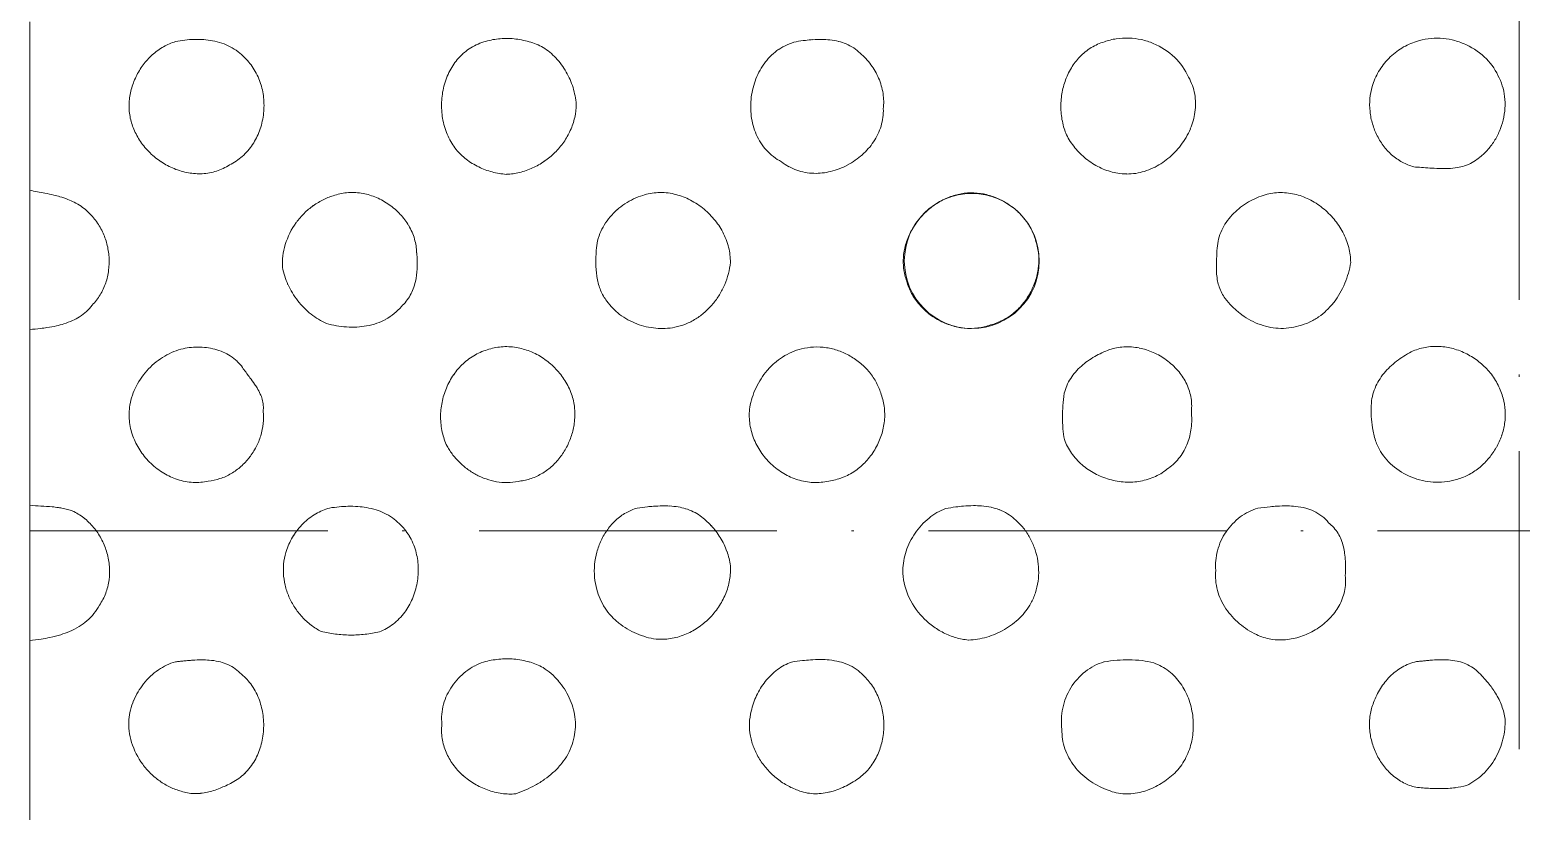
# Model space of a CAD drawing. Header units: millimetres. Extents: x 1200 to 1320, y 145 to 325.
# Drawn here: x 1200 to 1260.1, y 178.7 to 210.2 of the extents above; entities that cross this region are included whole.
import ezdxf

# ---------------------------------------------------------------- set-up
doc = ezdxf.new("R2010")
doc.units = ezdxf.units.MM
doc.linetypes.add('ACAD_ISO10W100', pattern=[18, 12, -3, 0, -3])
doc.layers.get('0').update_dxf_attribs({"lineweight": 0, "true_color": 0xffffff})
doc.layers.add('1', color=2, linetype='ACAD_ISO10W100', lineweight=13, true_color=0xffff00)

msp = doc.modelspace()

# ---------------------------------------------------------------- linework, layer by layer
for p, q in [((1200, 203.729), (1200, 210.52)), ((1200, 198.114), (1200, 203.729)), ((1200, 191.028), (1200, 198.114)), ((1200, 185.575), (1200, 191.028)), ((1200, 178.699), (1200, 185.575)), ((1200, 173.107), (1200, 178.699))]:
    msp.add_line(p, q)
msp.add_circle((1237.95, 200.879), 2.719)
for centre, radius, start, end in [((1206.517, 207.537), 2.276, 106.43239, 119.73643), ((1206.783, 205.315), 4.499, 96.79129, 101.66965), ((1206.736, 205.704), 4.107, 91.68539, 96.79129), ((1206.727, 206.008), 3.803, 85.78733, 91.68539), ((1206.774, 206.64), 3.169, 79.32587, 85.78733), ((1206.832, 206.947), 2.856, 71.46142, 79.32587), ((1218.968, 207.521), 2.291, 107.24912, 115.44061), ((1219.168, 206.947), 2.899, 95.76698, 107.65895), ((1219.197, 206.657), 3.191, 84.4331, 95.76698), ((1219.188, 206.571), 3.277, 73.59686, 84.4331), ((1219.209, 206.641), 3.204, 62.63716, 73.59686), ((1231.408, 207.572), 2.212, 104.00631, 113.94187), ((1232.293, 201.054), 8.78, 96.84414, 99.31302), ((1231.913, 204.223), 5.589, 93.74951, 96.84414), ((1231.853, 205.14), 4.669, 89.20859, 93.74951), ((1231.872, 206.53), 3.279, 83.78944, 89.20859), ((1231.927, 207.036), 2.77, 76.2387, 83.78944), ((1232.095, 207.723), 2.062, 67.48599, 76.2387), ((1243.913, 207.593), 2.208, 106.35285, 121.38692), ((1244.156, 207.342), 2.523, 98.77598, 110.06153), ((1244.18, 207.189), 2.677, 87.82101, 98.77598), ((1244.176, 207.096), 2.771, 77.4801, 87.82101), ((1244.156, 207.003), 2.866, 67.31223, 77.4801), ((1256.599, 207.296), 2.538, 106.7556, 121.38104), ((1256.666, 207.334), 2.522, 97.64601, 108.46145), ((1256.689, 207.161), 2.696, 87.18677, 97.64601), ((1256.685, 207.071), 2.786, 77.29913, 87.18677), ((1256.668, 206.998), 2.861, 67.54267, 77.29913), ((1206.802, 207.117), 2.787, 132.16923, 143.26258), ((1206.68, 207.252), 2.605, 119.73643, 132.16923), ((1206.988, 207.413), 2.365, 62.81737, 71.46142), ((1207.067, 207.566), 2.193, 52.88734, 62.81737), ((1207.146, 207.67), 2.062, 42.64515, 52.88734), ((1219.025, 207.487), 2.352, 132.01086, 140.02588), ((1218.943, 207.578), 2.23, 123.77776, 132.01086), ((1218.933, 207.593), 2.212, 115.44061, 123.77776), ((1219.24, 207.235), 2.674, 43.11327, 57.36642), ((1231.581, 207.389), 2.463, 133.47735, 142.57676), ((1231.43, 207.548), 2.244, 123.94434, 133.47735), ((1231.396, 207.599), 2.182, 113.94187, 123.94434), ((1232.178, 207.922), 1.847, 56.71922, 67.48599), ((1232.259, 208.047), 1.698, 45.48933, 56.71922), ((1231.523, 207.045), 2.934, 36.3941, 48.94901), ((1244.103, 207.376), 2.499, 136.10342, 149.02987), ((1243.962, 207.511), 2.304, 121.38692, 136.10342), ((1244.172, 207.041), 2.824, 46.28394, 67.31223), ((1256.715, 207.105), 2.761, 121.38104, 135.40077), ((1256.692, 207.054), 2.8, 47.12432, 67.54267), ((1256.919, 207.299), 2.466, 25.34897, 47.12432), ((1206.928, 207.023), 2.944, 143.26258, 154.05547), ((1206.997, 207.351), 2.391, 31.13735, 45.86083), ((1206.774, 207.216), 2.652, 17.16055, 31.13735), ((1219.146, 207.386), 2.51, 140.02588, 154.24248), ((1218.991, 207.002), 3.015, 29.69616, 43.11327), ((1218.866, 206.93), 3.159, 17.24404, 29.69616), ((1231.936, 207.166), 2.883, 150.76388, 158.55163), ((1231.697, 207.3), 2.609, 142.57676, 150.76388), ((1231.677, 207.159), 2.742, 23.40641, 36.3941), ((1244.452, 207.166), 2.906, 149.02987, 161.01296), ((1244.383, 207.262), 2.519, 24.00192, 46.28394), ((1256.523, 207.219), 2.537, 149.42741, 164.06163), ((1256.715, 207.106), 2.761, 135.40077, 149.42741), ((1206.887, 207.043), 2.898, 154.05547, 165.14601), ((1206.599, 207.162), 2.836, 4.59747, 17.16055), ((1219.556, 207.188), 2.965, 154.24248, 167.31604), ((1232.043, 207.124), 2.998, 158.55163, 165.79076), ((1231.857, 207.237), 2.547, 8.81108, 23.40641), ((1244.607, 207.113), 3.07, 161.01296, 171.92022), ((1244.752, 207.206), 2.213, 19.71136, 29.22126), ((1244.794, 207.221), 2.169, 10.10512, 19.71136), ((1256.339, 207.221), 2.36, 162.87856, 174.9222), ((1257.083, 207.24), 2.346, 6.59402, 28.3693), ((1206.616, 207.115), 2.618, 165.14601, 176.8171), ((1206.436, 207.149), 2.999, 352.38233, 4.59747), ((1219.726, 207.15), 3.139, 167.31604, 179.19078), ((1218.885, 206.936), 3.139, 4.75239, 17.24404), ((1232.148, 207.097), 3.107, 172.89522, 180.02448), ((1232.154, 207.096), 3.113, 165.79076, 172.89522), ((1232.111, 207.276), 2.289, 353.41135, 8.81108), ((1244.642, 207.108), 3.105, 171.92022, 182.76553), ((1244.744, 207.212), 2.22, 0.87566, 10.10512), ((1256.669, 207.192), 2.692, 174.9222, 186.19685), ((1256.711, 207.197), 2.721, 346.3921, 6.59402), ((1206.416, 207.126), 2.418, 176.8171, 190.14276), ((1206.166, 207.081), 2.164, 190.14276, 204.23039), ((1206.486, 207.142), 2.948, 339.81233, 352.38233), ((1219.711, 207.15), 3.125, 179.19078, 191.09328), ((1219.483, 207.219), 2.531, 347.3427, 359.49387), ((1232.014, 207.097), 2.972, 180.02448, 187.31372), ((1231.893, 207.081), 2.85, 187.31372, 195.19749), ((1232.228, 206.949), 2.158, 352.38021, 1.71296), ((1244.51, 207.102), 2.973, 182.76553, 194.44066), ((1244.327, 207.239), 2.639, 336.82443, 352.03547), ((1244.544, 207.209), 2.42, 352.03547, 0.87566), ((1256.799, 207.206), 2.823, 186.19685, 196.583), ((1206.614, 207.159), 2.607, 201.7513, 214.15479), ((1206.76, 207.042), 2.656, 326.56697, 339.81233), ((1219.533, 207.115), 2.943, 191.09328, 204.22396), ((1219.155, 207.324), 2.876, 324.95017, 335.63639), ((1219.292, 207.262), 2.726, 335.63639, 347.3427), ((1231.624, 207.008), 2.572, 195.19749, 203.49676), ((1232.098, 206.98), 2.292, 334.52329, 343.15549), ((1232.178, 206.956), 2.209, 343.15549, 352.38021), ((1244.145, 207.008), 2.597, 194.44066, 206.93762), ((1243.888, 207.427), 3.117, 322.83495, 336.82443), ((1256.826, 207.214), 2.851, 196.583, 206.91787), ((1256.634, 207.211), 2.798, 327.5521, 336.99733), ((1256.607, 207.222), 2.828, 336.99733, 346.3921), ((1206.905, 207.356), 2.958, 214.15479, 225.79523), ((1206.921, 206.935), 2.463, 311.67337, 326.56697), ((1219.156, 206.945), 2.529, 204.22396, 218.39432), ((1218.971, 207.452), 3.1, 314.65832, 324.95017), ((1231.493, 206.951), 2.429, 203.49676, 212.71525), ((1231.323, 206.842), 2.227, 212.71525, 222.34447), ((1231.727, 207.189), 2.719, 311.78449, 326.28411), ((1231.897, 207.076), 2.516, 326.28411, 334.52329), ((1244.472, 207.387), 3.065, 210.49285, 222.33096), ((1243.828, 207.473), 3.191, 309.38486, 322.83495), ((1256.73, 207.165), 2.744, 206.91787, 217.97341), ((1256.7, 207.169), 2.72, 317.63011, 327.5521), ((1206.985, 207.439), 3.074, 225.79523, 236.70978), ((1207.024, 206.82), 2.309, 296.28895, 311.67337), ((1219.133, 206.992), 2.541, 219.53376, 232.23053), ((1219.335, 207.252), 2.87, 232.23053, 244.17344), ((1218.98, 207.425), 3.074, 294.52714, 304.65517), ((1218.936, 207.488), 3.151, 304.65517, 314.65832), ((1231.286, 206.808), 2.177, 222.34447, 232.34852), ((1231.322, 206.854), 2.235, 232.34852, 242.22153), ((1231.524, 207.417), 3.025, 298.04007, 311.78449), ((1244.453, 207.37), 3.04, 222.33096, 234.21708), ((1244.366, 207.25), 2.892, 234.21708, 247.11106), ((1244.023, 207.235), 2.884, 295.2327, 309.38486), ((1256.471, 206.963), 2.415, 217.97341, 229.76032), ((1256.351, 206.821), 2.229, 229.76032, 243.22625), ((1257.358, 206.217), 1.564, 298.74978, 310.56961), ((1256.844, 207.038), 2.526, 307.3329, 317.63011), ((1206.954, 207.391), 3.016, 236.70978, 247.72855), ((1206.89, 207.235), 2.848, 247.72855, 259.89428), ((1206.82, 206.844), 2.45, 259.89428, 273.01418), ((1206.83, 206.662), 2.269, 273.01418, 287.83821), ((1206.849, 206.604), 2.207, 287.83821, 302.86895), ((1219.407, 207.4), 3.035, 244.17344, 255.05743), ((1219.43, 207.489), 3.127, 255.05743, 265.78002), ((1219.088, 207.076), 2.707, 272.38402, 283.69957), ((1219.029, 207.318), 2.956, 283.69957, 294.52714), ((1231.621, 206.571), 2.161, 231.64633, 241.06451), ((1231.599, 206.532), 2.115, 241.06451, 250.58324), ((1231.614, 206.575), 2.161, 250.58324, 259.76149), ((1231.646, 206.754), 2.343, 259.76149, 268.57508), ((1231.651, 206.955), 2.544, 268.57508, 283.88111), ((1231.549, 207.369), 2.971, 283.88111, 298.04007), ((1244.241, 206.952), 2.569, 247.11106, 260.79537), ((1244.206, 206.608), 2.223, 260.25017, 269.5719), ((1244.207, 206.694), 2.31, 269.5719, 278.71706), ((1244.192, 206.794), 2.411, 278.71706, 287.18115), ((1244.117, 207.036), 2.664, 287.18115, 295.2327), ((1256.271, 206.661), 2.05, 243.22625, 257.27043), ((1255.431, 195.14), 9.53, 85.67171, 87.66645), ((1258.25, 232.385), 27.821, 265.67171, 266.35494), ((1257.072, 213.897), 9.296, 266.35494, 268.81963), ((1256.964, 208.642), 4.04, 268.81963, 272.55867), ((1257.003, 207.762), 3.159, 272.55867, 279.24058), ((1257.184, 206.648), 2.03, 279.24058, 287.57782), ((1257.269, 206.38), 1.75, 287.57782, 298.74978), ((1202.882, 217.462), 14.032, 258.1455, 259.40953), ((1194.994, 175.27), 28.891, 78.79563, 79.40953), ((1198.509, 193.018), 10.798, 76.83772, 78.79563), ((1199.838, 198.701), 4.962, 73.94937, 76.83772), ((1200.109, 199.641), 3.984, 69.0654, 73.94937), ((1200.567, 200.839), 2.701, 63.13373, 69.0654), ((1200.721, 201.143), 2.36, 55.31526, 63.13373), ((1200.92, 201.431), 2.01, 46.84295, 55.31526), ((1213.16, 200.676), 2.991, 125.60441, 134.79638), ((1213.104, 200.754), 2.894, 115.87044, 125.60441), ((1213.015, 200.939), 2.689, 105.76968, 115.87044), ((1212.966, 201.536), 2.104, 93.63236, 108.91541), ((1212.983, 201.271), 2.37, 79.23836, 93.63236), ((1212.943, 201.06), 2.585, 66.7281, 79.23836), ((1212.839, 200.819), 2.847, 54.81103, 66.7281), ((1212.834, 200.812), 2.856, 42.95537, 54.81103), ((1225.574, 200.767), 2.897, 123.50792, 131.46697), ((1225.569, 200.774), 2.888, 115.49608, 123.50792), ((1225.491, 200.937), 2.707, 107.21972, 115.49608), ((1225.401, 201.37), 2.267, 92.42519, 108.28112), ((1225.409, 201.172), 2.466, 77.22477, 92.42519), ((1225.358, 200.944), 2.699, 64.06108, 77.22477), ((1225.196, 200.611), 3.069, 51.71937, 64.06108), ((1238.131, 200.712), 2.952, 117.04914, 127.986), ((1237.98, 201.007), 2.62, 105.43774, 117.04914), ((1237.919, 201.388), 2.237, 93.79904, 106.52807), ((1237.936, 201.127), 2.498, 81.75725, 93.79904), ((1237.912, 200.961), 2.666, 70.98277, 81.75725), ((1237.845, 200.766), 2.873, 60.60438, 70.98277), ((1237.836, 200.751), 2.889, 50.33508, 60.60438), ((1250.608, 200.666), 2.998, 122.07166, 129.3722), ((1250.636, 200.621), 3.052, 114.98947, 122.07166), ((1250.59, 200.72), 2.942, 107.77592, 114.98947), ((1250.398, 201.378), 2.257, 92.32548, 108.23677), ((1250.405, 201.214), 2.421, 76.96563, 92.32548), ((1250.353, 200.989), 2.652, 63.6748, 76.96563), ((1250.173, 200.626), 3.057, 51.29827, 63.6748), ((1200.655, 201.022), 2.491, 36.88622, 48.82176), ((1200.498, 200.905), 2.687, 25.39559, 36.88622), ((1213.216, 200.62), 3.069, 134.79638, 143.86993), ((1213.009, 200.975), 2.616, 30.56708, 42.95537), ((1225.376, 200.961), 2.619, 139.62638, 148.5867), ((1225.481, 200.872), 2.757, 131.46697, 139.62638), ((1225.146, 200.548), 3.15, 39.91223, 51.71937), ((1225.27, 200.652), 2.988, 27.78779, 39.91223), ((1238.179, 200.642), 3.036, 138.24537, 148.55048), ((1238.199, 200.624), 3.063, 127.986, 138.24537), ((1237.937, 200.873), 2.732, 39.77282, 50.33508), ((1238.057, 200.972), 2.576, 28.09746, 39.77282), ((1250.313, 200.987), 2.561, 137.00334, 145.67153), ((1250.447, 200.862), 2.745, 129.3722, 137.00334), ((1250.101, 200.536), 3.172, 39.68192, 51.29827), ((1250.182, 200.603), 3.068, 27.86853, 39.68192), ((1200.408, 200.862), 2.787, 14.57344, 25.39559), ((1213.166, 200.656), 3.008, 143.86993, 162.90083), ((1213.191, 201.082), 2.406, 16.37849, 30.56708), ((1224.992, 201.168), 2.181, 158.1036, 168.73795), ((1225.123, 201.116), 2.322, 148.5867, 158.1036), ((1225.46, 200.752), 2.773, 14.09969, 27.78779), ((1238.063, 200.713), 2.899, 148.55048, 159.72051), ((1238.298, 201.101), 2.302, 15.74482, 28.09746), ((1249.893, 201.245), 2.067, 154.99492, 165.53877), ((1250.027, 201.183), 2.214, 145.67153, 154.99492), ((1250.359, 200.697), 2.867, 14.66724, 27.86853), ((1200.354, 200.848), 2.843, 3.85897, 14.57344), ((1212.799, 200.769), 2.624, 162.90083, 183.29028), ((1213.458, 201.161), 2.127, 1.28322, 16.37849), ((1224.844, 201.198), 2.03, 168.73795, 179.76217), ((1225.808, 200.84), 2.415, 359.42547, 14.09969), ((1237.727, 200.837), 2.542, 159.72051, 171.65331), ((1238.305, 200.946), 2.343, 6.56242, 19.44762), ((1353.591, 195.108), 105.944, 176.59588, 176.83207), ((1249.759, 201.279), 1.928, 165.53877, 176.45725), ((1250.733, 200.794), 2.481, 0.47027, 14.66724), ((1200.407, 200.851), 2.79, 352.77954, 3.85897), ((1211.31, 200.752), 4.299, 357.45436, 6.08764), ((1227.767, 200.849), 4.962, 179.13773, 181.75311), ((1230.559, 200.807), 7.756, 177.04574, 179.13773), ((1226.994, 200.825), 4.19, 181.75311, 185.51183), ((1225.357, 201.084), 2.878, 345.63918, 354.63686), ((1237.546, 200.864), 2.358, 171.65331, 185.15764), ((1238.061, 200.918), 2.588, 354.30518, 6.56242), ((1253.554, 200.673), 5.753, 177.99553, 180.97973), ((1252.169, 200.721), 4.367, 176.83207, 177.99553), ((1249.752, 201.337), 3.501, 344.33182, 351.4217), ((1200.613, 200.825), 2.582, 341.26207, 352.77954), ((1213.148, 201.179), 3.021, 190.69541, 204.57374), ((1212.819, 200.685), 2.788, 346.72867, 357.45436), ((1225.868, 200.716), 3.059, 185.51183, 189.91134), ((1225.476, 200.648), 2.66, 189.91134, 195.73154), ((1225.163, 201.134), 3.078, 336.93955, 345.63918), ((1237.405, 200.851), 2.217, 185.15764, 199.08854), ((1237.559, 200.68), 2.316, 193.83245, 206.85447), ((1237.762, 200.978), 2.894, 332.3243, 343.1633), ((1237.91, 200.933), 2.74, 343.1633, 354.30518), ((1251.07, 200.63), 3.268, 180.97973, 184.9395), ((1250.463, 200.578), 2.659, 184.9395, 191.10359), ((1249.669, 201.36), 3.587, 337.32763, 344.33182), ((1200.842, 200.719), 2.328, 315.87836, 328.73664), ((1200.735, 200.784), 2.453, 328.73664, 341.26207), ((1213.356, 201.274), 3.249, 204.57374, 217.95268), ((1213.724, 200.382), 1.829, 321.92422, 331.18189), ((1213.611, 200.444), 1.958, 331.18189, 339.32822), ((1213.224, 200.59), 2.372, 339.32822, 346.72867), ((1224.928, 200.493), 2.091, 195.73154, 202.298), ((1224.756, 200.423), 1.905, 202.298, 210.16968), ((1225.139, 201.139), 3.102, 320.04337, 328.5123), ((1225.113, 201.155), 3.133, 328.5123, 336.93955), ((1237.763, 200.783), 2.545, 206.85447, 219.27584), ((1237.777, 200.97), 2.877, 321.37621, 332.3243), ((1249.683, 200.425), 1.864, 191.10359, 198.46783), ((1249.471, 200.354), 1.641, 198.46783, 207.93291), ((1249.301, 200.264), 1.448, 207.93291, 218.00894), ((1249.998, 201.181), 3.212, 322.46045, 330.06062), ((1249.737, 201.332), 3.513, 330.06062, 337.32763), ((1200.989, 200.257), 1.915, 312.50842, 322.76147), ((1213.299, 201.23), 3.177, 217.95268, 231.80864), ((1213.369, 200.36), 2.072, 309.35587, 320.49614), ((1213.786, 200.333), 1.751, 312.46047, 321.92422), ((1224.59, 200.326), 1.713, 210.16968, 218.47177), ((1225.206, 200.63), 2.389, 214.98363, 232.82497), ((1225.203, 201.086), 3.019, 311.1499, 320.04337), ((1237.877, 200.877), 2.692, 219.27584, 230.59023), ((1237.935, 200.844), 2.676, 310.02158, 321.37621), ((1250.487, 201.059), 2.874, 215.93992, 224.21794), ((1250.623, 201.191), 3.063, 224.21794, 232.23565), ((1250.43, 200.777), 2.618, 304.65824, 313.86547), ((1250.163, 201.055), 3.004, 313.86547, 322.46045), ((1200.28, 201.84), 3.663, 282.49515, 287.32408), ((1200.464, 201.252), 3.046, 287.32408, 294.36622), ((1200.792, 200.526), 2.249, 294.36622, 302.56347), ((1200.907, 200.346), 2.036, 302.56347, 312.50842), ((1213.071, 200.94), 2.808, 231.80864, 246.55052), ((1213.004, 201.854), 3.645, 253.23976, 259.66264), ((1213.064, 201.024), 2.81, 280.36824, 289.0627), ((1213.209, 200.604), 2.366, 289.0627, 298.53975), ((1213.289, 200.457), 2.198, 298.53975, 309.35587), ((1225.432, 200.929), 2.763, 232.82497, 249.40546), ((1225.481, 201.059), 2.903, 249.40546, 264.85648), ((1225.49, 200.637), 2.48, 281.38616, 291.81704), ((1225.424, 200.8), 2.657, 291.81704, 301.89505), ((1225.355, 200.912), 2.788, 301.89505, 311.1499), ((1237.975, 200.996), 2.847, 230.59023, 241.59211), ((1237.968, 200.984), 2.833, 241.59211, 252.69058), ((1237.911, 200.799), 2.64, 252.69058, 264.18931), ((1237.92, 200.441), 2.28, 276.88918, 290.15332), ((1238.138, 200.528), 2.298, 284.29242, 297.45035), ((1238.038, 200.722), 2.516, 297.45035, 310.02158), ((1250.631, 201.202), 3.077, 232.23565, 240.17847), ((1250.565, 201.087), 2.945, 240.17847, 248.29814), ((1250.515, 200.961), 2.809, 248.29814, 257.15376), ((1250.581, 200.512), 2.313, 283.72078, 294.34955), ((1250.521, 200.645), 2.458, 294.34955, 304.65824), ((1198.187, 217.695), 19.665, 275.28967, 276.55442), ((1199.613, 205.282), 7.17, 276.55442, 278.64905), ((1199.823, 203.9), 5.773, 278.64905, 282.49515), ((1213.005, 201.855), 3.646, 259.66264, 266.08442), ((1212.995, 201.71), 3.501, 266.08442, 272.992), ((1213.017, 201.281), 3.071, 272.992, 280.36824), ((1225.467, 200.904), 2.747, 264.85648, 280.74083), ((1237.895, 200.646), 2.486, 264.18931, 276.88918), ((1250.448, 200.667), 2.508, 257.15376, 266.52692), ((1250.439, 200.521), 2.361, 266.52692, 276.958), ((1250.459, 200.357), 2.196, 276.958, 287.7747), ((1206.878, 194.589), 2.847, 106.09014, 122.46948), ((1206.74, 194.757), 2.648, 96.91885, 104.22001), ((1206.763, 194.564), 2.843, 89.87196, 96.91885), ((1206.763, 194.592), 2.815, 82.72916, 89.87196), ((1206.793, 194.825), 2.58, 75.26736, 82.72916), ((1206.841, 195.008), 2.391, 66.68935, 75.26736), ((1206.989, 195.351), 2.018, 57.34938, 66.68935), ((1219.172, 194.897), 2.516, 119.10232, 132.95314), ((1219.115, 195), 2.399, 104.91391, 119.10232), ((1219.187, 195.162), 2.263, 93.05008, 107.73826), ((1219.198, 194.971), 2.455, 78.94976, 93.05008), ((1219.159, 194.774), 2.655, 66.53068, 78.94976), ((1219.033, 194.484), 2.972, 54.794, 66.53068), ((1231.706, 194.855), 2.556, 113.16221, 122.64333), ((1231.63, 195.032), 2.363, 103.30148, 113.16221), ((1231.698, 195.069), 2.343, 92.93822, 105.13279), ((1231.708, 194.863), 2.55, 81.25024, 92.93822), ((1231.688, 194.728), 2.687, 70.55037, 81.25024), ((1231.632, 194.57), 2.854, 60.16961, 70.55037), ((1244.779, 193.762), 3.765, 114.94333, 119.89189), ((1244.875, 193.557), 3.992, 110.13748, 114.94333), ((1244.186, 195.302), 2.116, 93.18333, 108.89805), ((1244.206, 194.935), 2.484, 78.6865, 93.18333), ((1244.162, 194.712), 2.711, 66.10334, 78.6865), ((1244.095, 194.562), 2.876, 53.88686, 66.10334), ((1257.261, 193.987), 3.603, 120.67519, 126.18976), ((1257.348, 193.84), 3.774, 115.28732, 120.67519), ((1256.64, 195.116), 2.319, 98.92522, 112.92965), ((1256.662, 194.974), 2.463, 85.33766, 98.92522), ((1256.648, 194.809), 2.629, 73.10821, 85.33766), ((1256.569, 194.546), 2.903, 61.47304, 73.10821), ((1256.534, 194.482), 2.976, 50.32392, 61.47304), ((1206.976, 194.435), 3.03, 122.46948, 138.34265), ((1207.079, 195.492), 1.851, 46.44627, 57.34938), ((1207.203, 195.622), 1.67, 34.96799, 46.44627), ((1211.691, 198.657), 3.748, 213.66446, 215.29383), ((1214.244, 200.464), 6.875, 215.29383, 216.49684), ((1219.285, 194.776), 2.681, 132.95314, 145.47861), ((1218.99, 194.423), 3.046, 43.54459, 54.794), ((1219.076, 194.505), 2.927, 32.06911, 43.54459), ((1231.961, 194.531), 2.97, 131.24255, 139.43834), ((1231.782, 194.735), 2.698, 122.64333, 131.24255), ((1231.626, 194.56), 2.866, 49.8686, 60.16961), ((1231.711, 194.661), 2.734, 39.3205, 49.8686), ((1244.147, 194.636), 2.684, 131.56909, 138.97017), ((1244.341, 194.418), 2.976, 125.48307, 131.56909), ((1244.66, 193.97), 3.525, 119.89189, 125.48307), ((1244.15, 194.637), 2.782, 40.96678, 53.88686), ((1256.831, 194.491), 2.94, 132.30805, 138.89439), ((1257.145, 194.146), 3.406, 126.18976, 132.30805), ((1256.583, 194.541), 2.899, 39.02809, 50.32392), ((1206.926, 194.48), 2.963, 138.34265, 154.74432), ((1376.286, 322.248), 209.58, 216.92128, 216.98138), ((1201.709, 190.783), 8.962, 34.94492, 36.98138), ((1206.621, 194.216), 2.969, 31.40618, 34.94492), ((1219.521, 194.614), 2.968, 145.47861, 157.38231), ((1219.224, 194.597), 2.753, 19.36811, 32.06911), ((1232.134, 194.401), 3.186, 147.08471, 154.60806), ((1232.049, 194.456), 3.084, 139.43834, 147.08471), ((1231.811, 194.743), 2.605, 27.87534, 39.3205), ((1232.005, 194.845), 2.385, 15.91323, 27.87534), ((1243.618, 195.06), 2.004, 147.1567, 156.84342), ((1243.778, 194.957), 2.194, 138.97017, 147.1567), ((1244.449, 194.896), 2.387, 27.0139, 40.96678), ((1244.601, 194.974), 2.217, 19.05668, 27.0139), ((1256.29, 194.887), 2.268, 146.6943, 155.18699), ((1256.641, 194.657), 2.688, 138.89439, 146.6943), ((1256.688, 194.627), 2.764, 26.80461, 39.02809), ((1256.924, 194.746), 2.5, 13.95064, 26.80461), ((1206.663, 194.604), 2.672, 154.74432, 172.02191), ((1207.175, 194.554), 2.32, 24.49298, 31.40618), ((1207.959, 194.911), 1.458, 15.76944, 24.49298), ((1208.134, 194.961), 1.276, 4.34745, 15.76944), ((1219.597, 194.582), 3.05, 157.38231, 168.73766), ((1219.528, 194.704), 2.431, 5.84674, 19.36811), ((1231.948, 194.463), 2.99, 162.22635, 170.06622), ((1232.116, 194.409), 3.166, 154.60806, 162.22635), ((1232.135, 194.705), 2.305, 6.06973, 20.15284), ((1249.738, 194.391), 8.144, 171.86259, 175.40856), ((1243.434, 195.139), 1.804, 156.84342, 167.05524), ((1244.755, 195.027), 2.054, 10.78961, 19.05668), ((1244.801, 195.036), 2.007, 2.17311, 10.78961), ((1256.008, 194.991), 1.967, 164.8886, 174.93667), ((1256.146, 194.954), 2.109, 155.18699, 164.8886), ((1257.102, 194.703), 2.339, 3.65108, 16.01704), ((1206.323, 194.675), 2.325, 172.59067, 187.5969), ((1208.204, 194.966), 1.206, 352.59881, 4.34745), ((1207.025, 194.569), 2.387, 354.20866, 5.81274), ((1219.537, 194.594), 2.989, 168.73766, 180.20931), ((1219.415, 194.692), 2.544, 354.87258, 5.86901), ((1231.399, 194.664), 2.416, 172.50865, 187.16658), ((1231.901, 194.68), 2.54, 352.65889, 6.06973), ((1247.577, 194.564), 5.976, 175.40856, 179.54841), ((1243.816, 194.502), 2.994, 353.09544, 5.89914), ((1244.793, 195.035), 2.015, 353.5746, 2.17311), ((1259.661, 194.831), 5.621, 176.60235, 182.24188), ((1256.903, 194.69), 2.538, 351.78058, 3.65108), ((1206.613, 194.713), 2.618, 187.5969, 201.73622), ((1206.82, 194.59), 2.594, 343.0769, 354.20866), ((1219.406, 194.594), 2.858, 180.20931, 192.55292), ((1219.136, 194.717), 2.825, 344.43767, 354.87258), ((1231.61, 194.691), 2.63, 187.16658, 201.21436), ((1231.731, 194.702), 2.711, 340.59516, 352.65889), ((1246.822, 194.57), 5.221, 179.54841, 184.98643), ((1245.729, 194.475), 4.124, 184.98643, 191.10593), ((1244.228, 194.452), 2.58, 339.29607, 353.09544), ((1257.89, 194.762), 3.849, 182.24188, 189.05824), ((1257.271, 194.663), 3.222, 189.05824, 198.67082), ((1256.762, 194.711), 2.68, 340.95586, 351.78058), ((1206.803, 194.789), 2.823, 201.73622, 214.26578), ((1206.725, 194.619), 2.693, 332.62755, 343.0769), ((1219.156, 194.538), 2.602, 192.55292, 205.49048), ((1219.053, 194.738), 2.911, 324.73289, 334.5931), ((1219.044, 194.742), 2.92, 334.5931, 344.43767), ((1231.764, 194.75), 2.795, 201.21436, 213.99631), ((1231.557, 194.764), 2.897, 328.92543, 340.59516), ((1243.866, 194.461), 2.319, 199.68092, 214.83125), ((1244.422, 194.379), 2.372, 331.32381, 339.29607), ((1256.531, 194.413), 2.442, 198.67082, 209.71754), ((1256.582, 194.773), 2.872, 330.49899, 340.95586), ((1206.964, 194.899), 3.017, 214.26578, 226.38361), ((1206.715, 194.614), 2.699, 311.60548, 322.28688), ((1206.675, 194.645), 2.749, 322.28688, 332.62755), ((1219.244, 194.767), 2.785, 208.96368, 217.90894), ((1219.375, 194.869), 2.951, 217.90894, 226.59759), ((1219.137, 194.678), 2.807, 314.22375, 324.73289), ((1231.888, 194.834), 2.945, 213.99631, 226.44725), ((1231.568, 194.757), 2.883, 317.16288, 328.92543), ((1244.075, 194.607), 2.574, 214.83125, 229.20686), ((1244.667, 194.233), 2.087, 314.08187, 322.96694), ((1244.609, 194.277), 2.159, 322.96694, 331.32381), ((1256.484, 194.468), 2.429, 211.39309, 231.63952), ((1256.643, 194.715), 2.787, 309.73605, 320.21998), ((1256.557, 194.787), 2.899, 320.21998, 330.49899), ((1206.933, 194.866), 2.972, 226.38361, 238.81097), ((1206.774, 194.604), 2.665, 238.81097, 251.93705), ((1206.914, 194.351), 2.368, 288.36916, 300.49893), ((1206.849, 194.463), 2.497, 300.49893, 311.60548), ((1219.396, 194.892), 2.982, 226.59759, 235.12662), ((1219.355, 194.832), 2.909, 235.12662, 243.76188), ((1219.427, 194.337), 2.357, 290.73693, 303.12189), ((1219.34, 194.47), 2.516, 303.12189, 314.22375), ((1231.857, 194.801), 2.899, 226.44725, 239.22916), ((1231.721, 194.572), 2.633, 239.22916, 252.64464), ((1231.828, 194.466), 2.491, 291.29607, 304.92395), ((1231.729, 194.608), 2.664, 304.92395, 317.16288), ((1244.205, 194.758), 2.773, 229.20686, 241.98706), ((1244.301, 194.939), 2.978, 241.98706, 254.31693), ((1244.394, 194.254), 2.271, 295.01062, 310.58288), ((1244.688, 194.212), 2.057, 305.13146, 314.08187), ((1256.711, 194.754), 2.794, 231.63952, 250.50486), ((1256.834, 194.414), 2.429, 286.52633, 298.39678), ((1256.724, 194.618), 2.661, 298.39678, 309.73605), ((1206.708, 194.402), 2.453, 251.93705, 266.90279), ((1206.698, 194.207), 2.258, 266.90279, 282.5062), ((1206.96, 194.213), 2.222, 275.84788, 288.36916), ((1219.311, 194.743), 2.811, 243.76188, 252.95632), ((1219.242, 194.518), 2.575, 252.95632, 262.56363), ((1219.226, 194.398), 2.454, 262.56363, 273.01177), ((1219.233, 194.267), 2.322, 273.01177, 283.75284), ((1219.482, 194.192), 2.202, 277.92095, 290.73693), ((1231.669, 194.405), 2.458, 252.64464, 267.55858), ((1231.664, 194.284), 2.336, 267.55858, 282.85811), ((1231.902, 194.277), 2.288, 277.07287, 291.29607), ((1244.293, 194.91), 2.948, 254.31693, 266.86208), ((1244.278, 194.628), 2.666, 266.86208, 280.05718), ((1244.313, 194.427), 2.461, 280.05718, 295.01062), ((1256.731, 194.812), 2.855, 250.50486, 259.48643), ((1256.718, 194.743), 2.785, 259.48643, 268.58053), ((1256.716, 194.653), 2.695, 268.58053, 278.21659), ((1256.744, 194.457), 2.497, 278.21659, 288.22768), ((1200.812, 199.592), 8.602, 264.5824, 267.58391), ((1200.052, 181.568), 9.438, 84.84854, 87.58379), ((1200.44, 185.871), 5.117, 82.03015, 84.84854), ((1200.706, 187.776), 3.194, 78.4625, 82.03015), ((1200.801, 188.239), 2.722, 73.42757, 78.4625), ((1200.97, 188.808), 2.128, 67.73266, 73.42658), ((1200.691, 188.639), 2.397, 50.30249, 63.09264), ((1200.535, 188.45), 2.643, 38.1227, 50.30249), ((1212.824, 188.468), 2.575, 120.4607, 134.81923), ((1212.664, 188.739), 2.26, 105.12773, 120.4607), ((1213.011, 184.93), 6.063, 95.18964, 98.88744), ((1212.917, 185.964), 5.026, 91.12793, 95.18964), ((1212.907, 186.505), 4.485, 86.06145, 91.12793), ((1212.973, 187.474), 3.513, 80.33634, 86.06145), ((1213.045, 187.897), 3.084, 72.9832, 80.33634), ((1213.236, 188.518), 2.434, 64.70477, 72.9832), ((1213.331, 188.72), 2.211, 54.79434, 64.70477), ((1213.444, 188.881), 2.014, 44.40988, 54.79434), ((1225.146, 188.753), 2.274, 119.71578, 132.665), ((1225.065, 188.893), 2.112, 106.27798, 119.71578), ((1227.278, 168.76), 22.337, 96.15495, 97.21403), ((1225.691, 183.475), 7.537, 94.33165, 96.15495), ((1225.586, 184.863), 6.145, 90.94538, 94.33165), ((1225.549, 187.102), 3.906, 86.6975, 90.94538), ((1225.587, 187.759), 3.248, 80.48073, 86.6975), ((1225.734, 188.637), 2.358, 73.1831, 80.48073), ((1225.812, 188.893), 2.09, 63.95708, 73.1831), ((1225.921, 189.116), 1.842, 54.12907, 63.95708), ((1225.194, 188.115), 3.079, 42.84451, 54.08223), ((1238.026, 188.29), 2.86, 128.9957, 145.57212), ((1237.808, 188.559), 2.514, 111.30912, 128.9957), ((1238.881, 179.149), 11.919, 97.58571, 99.5938), ((1238.169, 184.494), 6.526, 94.87181, 97.58571), ((1238.07, 185.665), 5.352, 90.60249, 94.87181), ((1238.051, 187.394), 3.622, 85.4122, 90.60249), ((1238.099, 187.987), 3.027, 77.99882, 85.4122), ((1238.268, 188.782), 2.214, 69.32818, 77.99882), ((1238.354, 189.01), 1.971, 58.52669, 69.32818), ((1238.443, 189.156), 1.8, 47.22092, 58.52669), ((1238.085, 188.547), 2.495, 40.13497, 50.67148), ((1250.25, 188.572), 2.481, 126.75563, 146.08509), ((1250.117, 188.75), 2.259, 106.49023, 126.75563), ((1252.39, 167.346), 23.75, 95.85593, 97.04744), ((1250.678, 184.035), 6.973, 93.65689, 95.85593), ((1250.597, 185.304), 5.702, 89.34963, 93.65689), ((1250.623, 187.568), 3.438, 83.8015, 89.34963), ((1250.695, 188.236), 2.766, 75.19988, 83.8015), ((1250.911, 189.052), 1.922, 64.87748, 75.19988), ((1250.999, 189.241), 1.713, 52.08825, 64.87748), ((1251.019, 189.267), 1.681, 39.17499, 52.08825), ((1200.43, 188.368), 2.776, 26.89341, 38.1227), ((1212.926, 188.364), 2.72, 134.81923, 148.00259), ((1213.4, 188.674), 2.194, 31.05808, 47.47465), ((1225.527, 188.434), 2.774, 144.11215, 154.86429), ((1225.264, 188.624), 2.448, 132.665, 144.11215), ((1225.172, 188.095), 3.109, 31.66141, 42.84451), ((1238.081, 188.252), 2.927, 145.57212, 161.61), ((1237.941, 188.426), 2.683, 29.97603, 40.13497), ((1250.27, 188.559), 2.506, 146.08509, 165.15639), ((1251.351, 189.091), 1.573, 41.30351, 51.85955), ((1251.331, 189.074), 1.6, 30.83627, 41.30351), ((1251.221, 189.008), 1.728, 21.79119, 30.83627), ((1200.346, 188.326), 2.87, 15.8502, 26.89341), ((1212.917, 188.371), 2.709, 148.00259, 161.21453), ((1213.132, 188.512), 2.507, 15.7061, 31.05808), ((1225.635, 188.383), 2.893, 154.86429, 164.85357), ((1225.269, 188.155), 2.994, 19.76679, 31.66141), ((1237.852, 188.375), 2.785, 20.4556, 29.97603), ((1237.751, 188.337), 2.893, 11.11568, 20.4556), ((1250.764, 188.825), 2.22, 13.81306, 21.79119), ((1250.399, 188.735), 2.596, 7.9405, 13.81306), ((1200.398, 188.34), 2.816, 4.43956, 15.8502), ((1212.736, 188.427), 2.523, 171.91687, 183.18264), ((1212.54, 188.454), 2.326, 160.18025, 171.91687), ((1212.889, 188.444), 2.76, 2.52676, 15.7061), ((1225.651, 188.379), 2.909, 164.85357, 174.81559), ((1225.561, 188.259), 2.685, 7.20232, 19.76679), ((1237.852, 188.329), 2.685, 161.61, 178.35799), ((1237.754, 188.338), 2.89, 1.76046, 11.11568), ((1250.092, 188.606), 2.322, 165.15639, 184.97623), ((1249.35, 188.589), 3.655, 2.99211, 7.9405), ((1248.632, 188.552), 4.374, 359.58922, 2.99211), ((1200.636, 188.359), 2.577, 352.50868, 4.43956), ((1212.878, 188.435), 2.666, 183.18264, 193.43347), ((1212.617, 188.432), 3.032, 349.95441, 2.52676), ((1225.546, 188.388), 2.804, 174.81559, 185.43961), ((1225.236, 188.359), 2.493, 185.43961, 196.70973), ((1225.749, 188.446), 2.48, 350.13558, 3.46719), ((1237.761, 188.439), 2.594, 180.7481, 203.04622), ((1237.873, 188.341), 2.771, 352.2068, 1.76046), ((1249.937, 188.184), 2.169, 174.15185, 184.82043), ((1246.289, 188.568), 6.717, 356.84351, 359.58922), ((1251.003, 187.977), 2.005, 357.15864, 6.33179), ((1200.934, 188.284), 2.268, 325.6742, 339.31298), ((1200.79, 188.339), 2.422, 339.31298, 352.50868), ((1213.086, 188.484), 2.88, 193.43347, 203.29514), ((1212.648, 188.426), 3, 337.16063, 349.95441), ((1225.019, 188.141), 2.227, 192.94197, 203.38364), ((1225.498, 188.49), 2.735, 337.44264, 350.13558), ((1238.152, 188.27), 2.482, 331.40965, 341.9961), ((1237.976, 188.327), 2.667, 341.9961, 352.2068), ((1250.013, 188.19), 2.246, 184.82043, 195.30449), ((1250.126, 188.221), 2.362, 195.30449, 204.89757), ((1250.972, 187.987), 2.037, 339.12969, 347.94215), ((1251.022, 187.976), 1.986, 347.94215, 357.15864), ((1200.937, 187.981), 2.109, 321.36336, 332.44535), ((1213.133, 188.505), 2.931, 203.29514, 212.85728), ((1213.081, 188.47), 2.868, 212.85728, 222.52404), ((1212.968, 188.292), 2.653, 323.55175, 337.16063), ((1225.16, 188.202), 2.381, 203.38364, 213.48091), ((1225.279, 188.28), 2.523, 213.48091, 222.58499), ((1225.192, 188.656), 3.085, 314.80221, 325.95112), ((1225.341, 188.555), 2.904, 325.95112, 337.44264), ((1238.161, 188.609), 3.028, 203.04622, 223.66415), ((1238.016, 188.385), 2.657, 314.7665, 330.63652), ((1250.393, 188.345), 2.657, 204.89757, 213.94212), ((1250.528, 188.436), 2.82, 213.94212, 222.05699), ((1250.632, 188.147), 2.413, 316.1114, 330.6877), ((1250.801, 188.052), 2.22, 330.6877, 339.12969), ((1200.76, 188.17), 2.369, 301.16733, 310.44024), ((1200.889, 188.02), 2.171, 310.44024, 321.36336), ((1213.001, 188.398), 2.761, 222.52404, 232.86167), ((1213.173, 188.14), 2.398, 307.62479, 323.55175), ((1225.505, 188.488), 2.831, 222.58499, 231.17978), ((1225.599, 188.604), 2.979, 231.17978, 239.00712), ((1225.201, 188.646), 3.071, 303.56745, 314.80221), ((1238.231, 188.677), 3.125, 223.66415, 233.3449), ((1237.728, 188.675), 3.065, 299.99672, 314.7665), ((1250.704, 188.594), 3.057, 222.05699, 229.85045), ((1250.742, 188.64), 3.116, 229.85045, 237.37676), ((1250.32, 188.447), 2.846, 302.69531, 316.1114), ((1199.498, 191.762), 6.202, 278.84252, 282.2324), ((1199.715, 190.762), 5.179, 282.2324, 287.17593), ((1200.166, 189.303), 3.652, 287.17593, 293.06383), ((1200.381, 188.796), 3.101, 293.06383, 301.16733), ((1212.851, 188.199), 2.512, 232.86167, 243.70029), ((1212.89, 190.473), 4.67, 255.71384, 262.84806), ((1212.936, 190.838), 5.038, 262.84806, 269.71633), ((1212.937, 190.899), 5.099, 269.71633, 276.43788), ((1212.956, 190.722), 4.921, 276.43788, 283.27965), ((1213.319, 187.95), 2.158, 290.82957, 307.62479), ((1225.689, 188.754), 3.154, 239.00712, 246.61376), ((1225.695, 188.768), 3.169, 246.61376, 254.16474), ((1225.656, 188.631), 3.027, 254.16474, 261.89052), ((1225.423, 188.074), 2.447, 265.45195, 278.98186), ((1225.387, 188.303), 2.679, 278.98186, 291.91097), ((1225.322, 188.465), 2.854, 291.91097, 303.56745), ((1238.187, 188.617), 3.051, 233.3449, 243.14387), ((1238.138, 188.519), 2.942, 243.14387, 253.57996), ((1238.071, 188.295), 2.708, 253.57996, 264.45894), ((1237.705, 188.64), 3.042, 271.98079, 286.16709), ((1237.661, 188.792), 3.2, 286.16709, 299.99672), ((1250.714, 188.595), 3.063, 237.37676, 244.96771), ((1250.327, 187.66), 2.052, 243.72123, 260.84749), ((1250.355, 188.297), 2.696, 276.59464, 289.91862), ((1250.275, 188.518), 2.931, 289.91862, 302.69531), ((1198.984, 195.067), 9.546, 276.11041, 278.84252), ((1250.386, 188.028), 2.425, 260.84749, 276.59464), ((1206.508, 182.468), 2.342, 105.99755, 124.58246), ((1201.406, 228.498), 44.005, 275.81211, 276.03514), ((1208.902, 157.6), 27.289, 95.67549, 96.03514), ((1207.695, 169.748), 15.081, 94.92987, 95.67549), ((1207.12, 176.413), 8.392, 93.93029, 94.92987), ((1206.972, 178.567), 6.232, 90.33655, 93.93029), ((1206.956, 181.266), 3.533, 85.56296, 90.33655), ((1207.01, 181.971), 2.826, 77.95464, 85.56296), ((1207.199, 182.852), 1.925, 68.73217, 77.95464), ((1207.285, 183.073), 1.688, 56.88322, 68.73217), ((1207.352, 183.177), 1.564, 44.57403, 56.88322), ((1219.145, 182.279), 2.586, 118.42432, 127.5591), ((1219.073, 182.412), 2.433, 109.00759, 118.42432), ((1219.243, 181.163), 3.678, 95.4021, 105.17473), ((1219.223, 181.373), 3.468, 85.33681, 95.4021), ((1219.245, 181.634), 3.205, 73.83635, 85.33681), ((1219.38, 182.1), 2.721, 61.35023, 73.83635), ((1219.173, 182.164), 2.771, 48.71404, 56.9596), ((1231.466, 182.613), 2.239, 110.44459, 126.71443), ((1232.801, 170.358), 14.509, 96.59939, 98.39033), ((1231.924, 177.937), 6.878, 93.99822, 96.59939), ((1231.833, 179.243), 5.569, 89.63735, 93.99822), ((1231.845, 181.19), 3.623, 84.22965, 89.63735), ((1231.909, 181.828), 2.981, 76.25664, 84.22965), ((1232.111, 182.654), 2.131, 66.82425, 76.25664), ((1232.205, 182.872), 1.894, 55.05484, 66.82425), ((1243.905, 182.567), 2.24, 106.3389, 128.01182), ((1244.349, 178.477), 6.331, 94.93729, 99.76252), ((1244.241, 179.727), 5.076, 89.54802, 94.93729), ((1244.245, 180.286), 4.517, 82.79722, 89.54802), ((1244.354, 181.149), 3.647, 75.28298, 82.79722), ((1244.544, 182.615), 2.189, 61.23827, 70.32217), ((1244.546, 182.62), 2.184, 52.1428, 61.23827), ((1256.378, 182.606), 2.192, 119.99498, 127.85179), ((1256.308, 182.727), 2.052, 111.11493, 119.99498), ((1256.244, 182.893), 1.875, 101.8243, 111.11493), ((1249.703, 242.198), 57.799, 276.11527, 276.27553), ((1258.58, 161.467), 23.418, 95.87999, 96.27553), ((1257.59, 171.089), 13.745, 95.11322, 95.87999), ((1257.069, 176.911), 7.9, 94.10177, 95.11322), ((1256.927, 178.886), 5.919, 90.54205, 94.10177), ((1256.903, 181.4), 3.406, 85.84843, 90.54205), ((1256.951, 182.066), 2.738, 78.44772, 85.84843), ((1257.124, 182.908), 1.879, 69.51059, 78.44772), ((1257.205, 183.125), 1.647, 58.02358, 69.51059), ((1257.277, 183.241), 1.51, 46.02532, 58.02358), ((1206.733, 182.142), 2.738, 124.58246, 141.76094), ((1207.072, 182.494), 2.261, 36.157, 51.92095), ((1219.142, 182.273), 2.587, 136.45603, 145.41743), ((1219.169, 182.248), 2.625, 127.5591, 136.45603), ((1219.043, 182.016), 2.969, 40.74858, 48.71404), ((1219.019, 181.996), 3, 32.94125, 40.74858), ((1231.911, 182.114), 2.913, 141.56871, 154.65941), ((1231.731, 182.257), 2.683, 126.71443, 141.56871), ((1232.273, 182.97), 1.774, 42.89428, 55.05484), ((1231.951, 182.418), 2.393, 33.64457, 47.33903), ((1244.057, 182.373), 2.486, 128.01182, 148.57139), ((1244.51, 182.573), 2.244, 43.47321, 52.1428), ((1244.365, 182.436), 2.443, 35.16513, 43.47321), ((1256.751, 182.179), 2.76, 135.19965, 147.85219), ((1256.571, 182.358), 2.506, 127.85179, 135.19965), ((1254.438, 180.303), 5.596, 39.60511, 45.99112), ((1255.888, 181.503), 3.714, 31.76429, 39.60511), ((1206.863, 182.046), 2.901, 149.63758, 157.46879), ((1206.834, 182.062), 2.867, 141.76094, 149.63758), ((1206.782, 182.283), 2.62, 21.51709, 36.157), ((1218.907, 182.397), 2.321, 154.86482, 164.69564), ((1219.081, 182.316), 2.513, 145.41743, 154.86482), ((1219.094, 182.044), 2.911, 25.01588, 32.94125), ((1219.196, 182.091), 2.799, 16.50088, 25.01588), ((1231.92, 182.11), 2.923, 154.65941, 167.72781), ((1231.707, 182.255), 2.686, 20.72157, 33.64457), ((1244.148, 182.317), 2.592, 148.57139, 168.03429), ((1244.198, 182.318), 2.648, 20.72699, 35.16513), ((1243.79, 182.164), 3.083, 7.35285, 20.72699), ((1256.952, 182.053), 2.997, 147.85219, 159.99181), ((1256.308, 181.763), 3.22, 26.49197, 31.76429), ((1206.665, 182.102), 2.695, 165.50687, 173.78799), ((1206.825, 182.061), 2.86, 157.46879, 165.50687), ((1206.555, 182.193), 2.865, 8.83991, 21.51709), ((1218.808, 182.424), 2.219, 164.69564, 175.32303), ((1219.456, 182.168), 2.528, 7.53974, 16.50088), ((1231.173, 182.166), 2.183, 164.99535, 178.02993), ((1231.54, 182.192), 2.865, 9.10738, 20.72157), ((1244.031, 182.342), 2.473, 168.03429, 187.96508), ((1256.219, 182.241), 2.245, 158.11617, 171.34849), ((1256.803, 182.01), 2.667, 20.69804, 26.49197), ((1257, 182.084), 2.456, 13.90162, 20.69804), ((1257.267, 182.15), 2.181, 6.6884, 13.90162), ((1206.596, 182.249), 2.614, 176.81148, 197.27156), ((1206.338, 182.16), 3.084, 356.62426, 8.83991), ((1218.765, 181.953), 2.177, 173.3647, 188.42713), ((1218.698, 182.433), 2.108, 175.32303, 186.2272), ((1219.784, 182.179), 2.198, 347.24069, 357.59776), ((1219.597, 182.187), 2.385, 357.59776, 7.53974), ((1231.33, 182.161), 2.34, 178.02993, 190.61754), ((1231.422, 182.165), 2.985, 346.2394, 357.8081), ((1231.38, 182.166), 3.027, 357.8081, 9.10738), ((1243.722, 182.155), 3.152, 354.46378, 7.35285), ((1256.512, 182.197), 2.541, 171.34849, 183.78272), ((1256.65, 182.299), 2.785, 353.91147, 2.15752), ((1206.941, 182.356), 2.975, 197.27156, 216.43538), ((1206.402, 182.156), 3.02, 343.96489, 356.62426), ((1218.86, 181.967), 2.273, 188.42713, 203.16578), ((1219.758, 182.081), 2.204, 338.92291, 349.86948), ((1231.509, 182.194), 2.522, 190.61754, 201.70483), ((1231.688, 182.1), 2.711, 334.09821, 346.2394), ((1243.744, 181.926), 2.164, 178.0423, 188.59367), ((1243.799, 181.934), 2.219, 188.59367, 199.01129), ((1243.993, 182.129), 2.88, 340.9756, 354.46378), ((1256.676, 182.208), 2.706, 183.78272, 194.97692), ((1256.806, 182.243), 2.841, 194.97692, 205.9005), ((1256.41, 182.332), 3.028, 338.20601, 345.93702), ((1256.458, 182.32), 2.978, 345.93702, 353.91147), ((1206.767, 182.051), 2.64, 330.42172, 343.96489), ((1219.036, 182.042), 2.464, 203.16578, 216.13273), ((1219.371, 182.275), 2.638, 319.59193, 328.45638), ((1219.566, 182.155), 2.41, 328.45638, 338.92291), ((1231.857, 182.333), 2.897, 201.70483, 212.04767), ((1231.864, 182.014), 2.516, 320.39057, 334.09821), ((1243.894, 181.966), 2.319, 199.01129, 208.66052), ((1244.118, 182.089), 2.575, 208.66052, 217.81698), ((1244.401, 181.954), 2.435, 325.41947, 333.3825), ((1244.184, 182.063), 2.678, 333.3825, 340.9756), ((1256.763, 182.222), 2.793, 205.9005, 217.15428), ((1256.435, 182.322), 3.001, 330.44025, 338.20601), ((1206.992, 182.394), 3.039, 216.43538, 225.58138), ((1206.987, 181.926), 2.387, 314.56588, 330.42172), ((1219.35, 182.271), 2.853, 216.13273, 228.18002), ((1218.906, 182.671), 3.249, 311.6048, 319.59193), ((1231.994, 182.419), 3.059, 212.04767, 221.44354), ((1232.071, 182.486), 3.161, 221.44354, 230.68625), ((1232.035, 181.873), 2.293, 306.02949, 320.39057), ((1244.23, 182.176), 2.717, 217.81698, 226.12247), ((1244.567, 181.819), 2.221, 307.96451, 316.7988), ((1244.486, 181.895), 2.332, 316.7988, 325.41947), ((1256.551, 182.061), 2.527, 217.15428, 228.9887), ((1256.552, 182.256), 2.866, 313.48388, 330.44025), ((1206.944, 182.345), 2.97, 225.58138, 234.83323), ((1206.893, 182.272), 2.881, 234.83323, 244.59167), ((1206.811, 182.099), 2.69, 244.59167, 254.69189), ((1205.964, 183.879), 4.58, 291.86127, 294.89786), ((1205.065, 185.814), 6.714, 294.89786, 297.4058), ((1207.14, 181.771), 2.169, 297.92748, 314.56588), ((1219.449, 182.383), 3.003, 228.18002, 239.21758), ((1219.453, 182.389), 3.01, 239.21758, 250.24162), ((1218.127, 183.759), 4.591, 293.79468, 299.10499), ((1218.267, 183.508), 4.304, 299.10499, 305.08406), ((1218.66, 182.948), 3.619, 305.08406, 311.6048), ((1232.026, 182.432), 3.091, 230.68625, 240.31776), ((1231.869, 182.155), 2.772, 240.31776, 250.48887), ((1231.332, 182.836), 3.48, 289.7949, 295.38988), ((1231.204, 183.105), 3.778, 295.38988, 300.18136), ((1231.001, 183.455), 4.182, 300.18136, 304.73538), ((1244.373, 182.325), 2.923, 226.12247, 234.12894), ((1244.404, 182.367), 2.976, 234.12894, 241.87794), ((1244.387, 182.335), 2.939, 241.87794, 249.6749), ((1244.028, 182.325), 2.951, 289.93837, 296.80529), ((1243.986, 182.407), 3.043, 296.80529, 303.30655), ((1244, 182.385), 3.017, 303.30655, 309.83549), ((1256.429, 181.921), 2.342, 228.9887, 242.40964), ((1256.327, 181.726), 2.121, 242.40964, 256.5128), ((1257.735, 199.944), 20.37, 264.6419, 265.48436), ((1256.804, 184.594), 4.986, 270.65969, 277.18677), ((1257.014, 182.928), 3.306, 277.18677, 285.20425), ((1256.851, 181.94), 2.432, 295.06317, 313.48388), ((1206.639, 181.007), 1.596, 250.29026, 259.68962), ((1206.668, 181.166), 1.757, 259.68962, 268.64533), ((1206.672, 181.343), 1.935, 268.64533, 276.0954), ((1206.613, 181.89), 2.484, 276.0954, 282.66896), ((1206.529, 182.264), 2.868, 282.66896, 287.61816), ((1206.217, 183.249), 3.901, 287.61816, 291.86127), ((1219.405, 182.255), 2.868, 250.24162, 262.2137), ((1219.354, 181.881), 2.49, 262.2137, 275.06465), ((1218.041, 183.954), 4.804, 288.60346, 293.79468), ((1231.621, 181.178), 1.771, 247.48489, 257.75435), ((1231.653, 181.326), 1.922, 257.75435, 267.61038), ((1231.66, 181.496), 2.093, 267.61038, 276.03065), ((1231.61, 181.969), 2.568, 276.03065, 283.63123), ((1231.54, 182.26), 2.868, 283.63123, 289.7949), ((1244.154, 181.25), 1.848, 244.74126, 255.23972), ((1244.187, 181.375), 1.977, 255.23972, 265.38981), ((1244.198, 181.513), 2.116, 265.38981, 274.36705), ((1244.172, 181.856), 2.459, 274.36705, 282.69252), ((1244.13, 182.043), 2.651, 282.69252, 289.93837), ((1256.963, 190.172), 10.568, 265.48436, 266.65403), ((1256.857, 188.353), 8.746, 266.65403, 268.48594), ((1256.79, 185.82), 6.211, 268.48594, 270.65969)]:
    msp.add_arc(centre, radius, start, end)
at = {"layer": '1'}
for p, q in [((1260, 145.006), (1260, 325.006)), ((1200, 190.006), (1320, 190.006))]:
    msp.add_line(p, q, dxfattribs=at)

doc.saveas('drawing.dxf')
